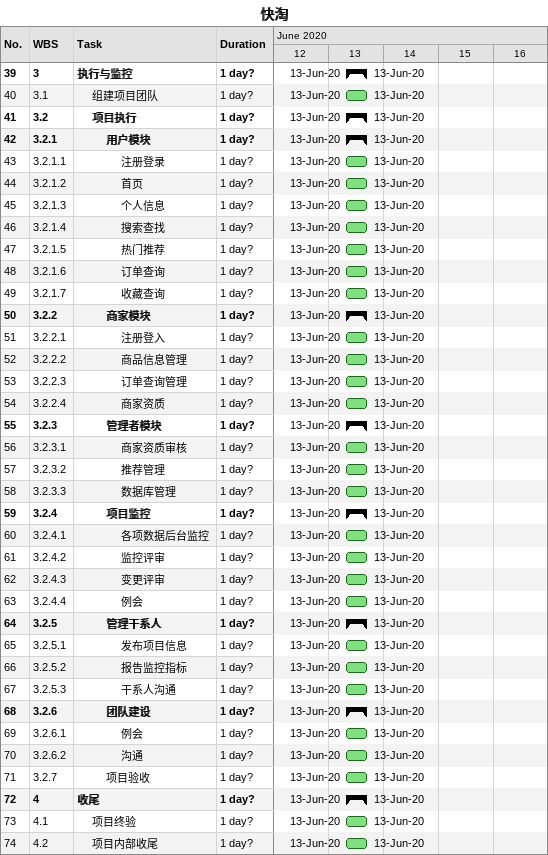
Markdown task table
快淘

| ID | WBS | Task | Duration | Start | Finish |
|---|---|---|---|---|---|
| 39 | 3 | **执行与监控** | 1d? | 2020-06-13 | 2020-06-13 |
| 40 | 3.1 | 组建项目团队 | 1d? | 2020-06-13 | 2020-06-13 |
| 41 | 3.2 | **项目执行** | 1d? | 2020-06-13 | 2020-06-13 |
| 42 | 3.2.1 | **用户模块** | 1d? | 2020-06-13 | 2020-06-13 |
| 43 | 3.2.1.1 | 注册登录 | 1d? | 2020-06-13 | 2020-06-13 |
| 44 | 3.2.1.2 | 首页 | 1d? | 2020-06-13 | 2020-06-13 |
| 45 | 3.2.1.3 | 个人信息 | 1d? | 2020-06-13 | 2020-06-13 |
| 46 | 3.2.1.4 | 搜索查找 | 1d? | 2020-06-13 | 2020-06-13 |
| 47 | 3.2.1.5 | 热门推荐 | 1d? | 2020-06-13 | 2020-06-13 |
| 48 | 3.2.1.6 | 订单查询 | 1d? | 2020-06-13 | 2020-06-13 |
| 49 | 3.2.1.7 | 收藏查询 | 1d? | 2020-06-13 | 2020-06-13 |
| 50 | 3.2.2 | **商家模块** | 1d? | 2020-06-13 | 2020-06-13 |
| 51 | 3.2.2.1 | 注册登入 | 1d? | 2020-06-13 | 2020-06-13 |
| 52 | 3.2.2.2 | 商品信息管理 | 1d? | 2020-06-13 | 2020-06-13 |
| 53 | 3.2.2.3 | 订单查询管理 | 1d? | 2020-06-13 | 2020-06-13 |
| 54 | 3.2.2.4 | 商家资质 | 1d? | 2020-06-13 | 2020-06-13 |
| 55 | 3.2.3 | **管理者模块** | 1d? | 2020-06-13 | 2020-06-13 |
| 56 | 3.2.3.1 | 商家资质审核 | 1d? | 2020-06-13 | 2020-06-13 |
| 57 | 3.2.3.2 | 推荐管理 | 1d? | 2020-06-13 | 2020-06-13 |
| 58 | 3.2.3.3 | 数据库管理 | 1d? | 2020-06-13 | 2020-06-13 |
| 59 | 3.2.4 | **项目监控** | 1d? | 2020-06-13 | 2020-06-13 |
| 60 | 3.2.4.1 | 各项数据后台监控 | 1d? | 2020-06-13 | 2020-06-13 |
| 61 | 3.2.4.2 | 监控评审 | 1d? | 2020-06-13 | 2020-06-13 |
| 62 | 3.2.4.3 | 变更评审 | 1d? | 2020-06-13 | 2020-06-13 |
| 63 | 3.2.4.4 | 例会 | 1d? | 2020-06-13 | 2020-06-13 |
| 64 | 3.2.5 | **管理干系人** | 1d? | 2020-06-13 | 2020-06-13 |
| 65 | 3.2.5.1 | 发布项目信息 | 1d? | 2020-06-13 | 2020-06-13 |
| 66 | 3.2.5.2 | 报告监控指标 | 1d? | 2020-06-13 | 2020-06-13 |
| 67 | 3.2.5.3 | 干系人沟通 | 1d? | 2020-06-13 | 2020-06-13 |
| 68 | 3.2.6 | **团队建设** | 1d? | 2020-06-13 | 2020-06-13 |
| 69 | 3.2.6.1 | 例会 | 1d? | 2020-06-13 | 2020-06-13 |
| 70 | 3.2.6.2 | 沟通 | 1d? | 2020-06-13 | 2020-06-13 |
| 71 | 3.2.7 | 项目验收 | 1d? | 2020-06-13 | 2020-06-13 |
| 72 | 4 | **收尾** | 1d? | 2020-06-13 | 2020-06-13 |
| 73 | 4.1 | 项目终验 | 1d? | 2020-06-13 | 2020-06-13 |
| 74 | 4.2 | 项目内部收尾 | 1d? | 2020-06-13 | 2020-06-13 |
